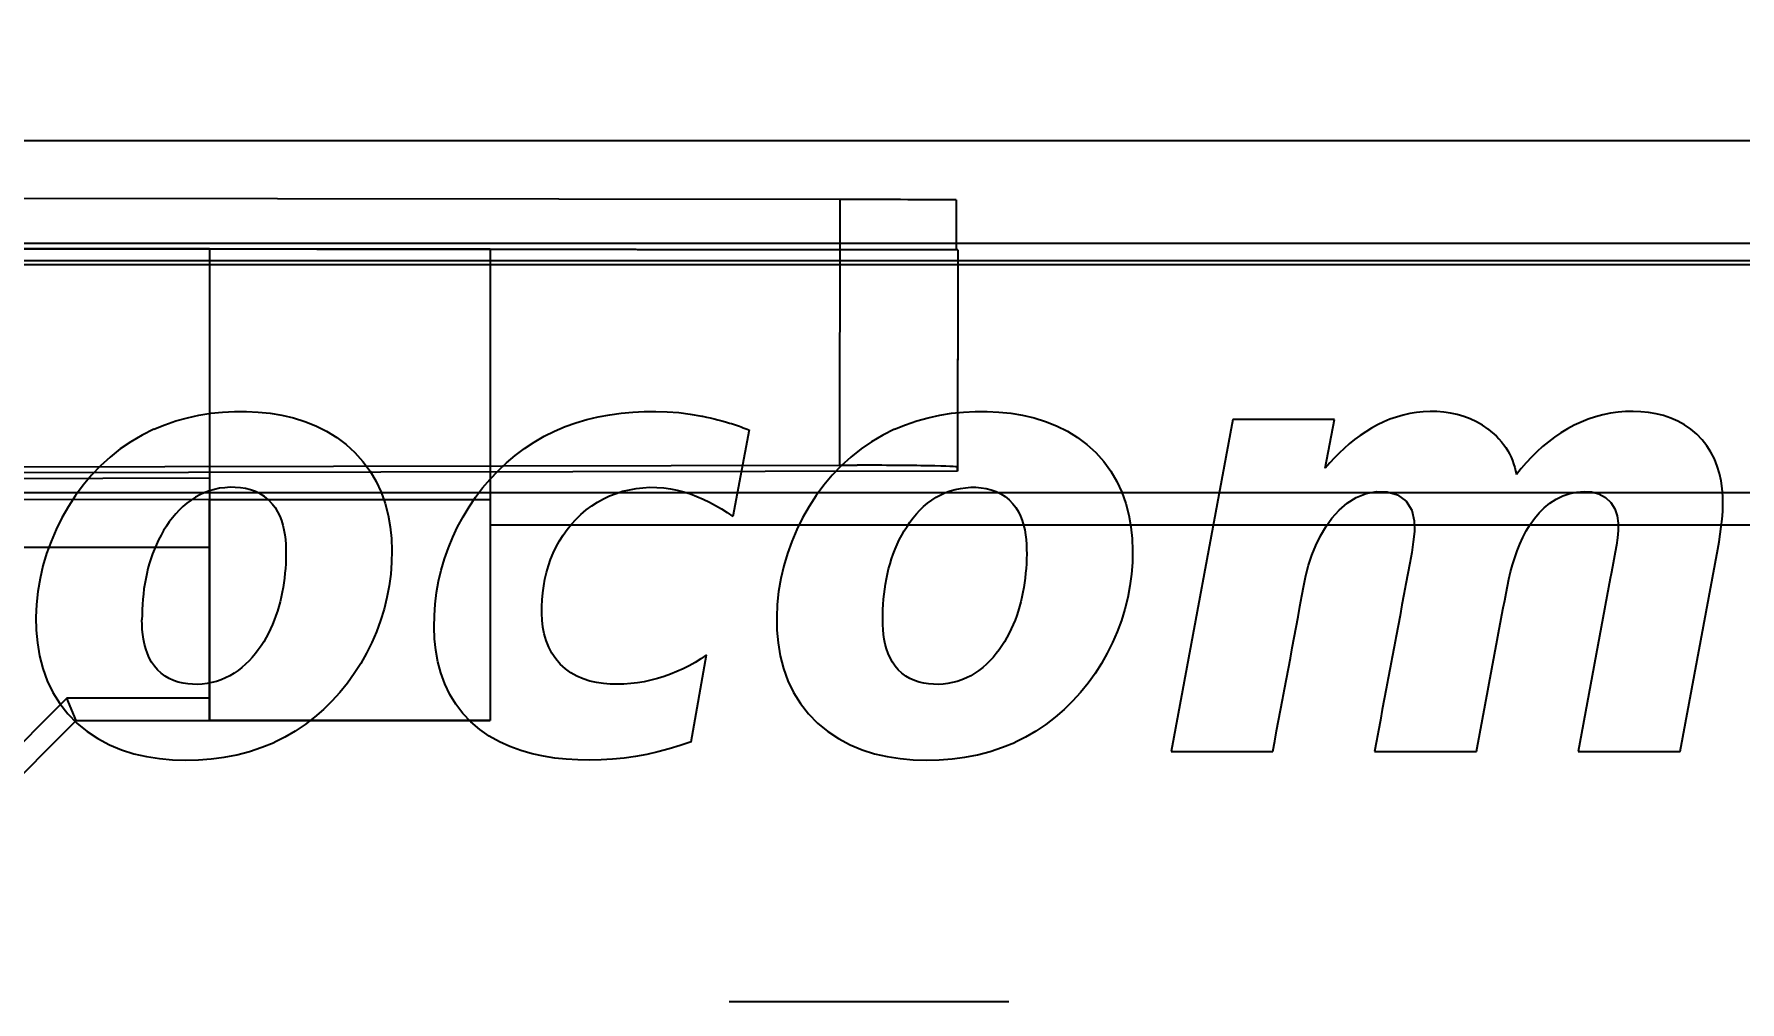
# Model space of a CAD drawing. Header units: inches. Extents: x -1.2 to 16.3, y -13.7 to 34.2.
# Drawn here: x 0.756 to 1.426, y 4.349 to 4.729 of the extents above; entities that cross this region are included whole.
import ezdxf

# ---------------------------------------------------------------- set-up
doc = ezdxf.new("R2010")
doc.units = ezdxf.units.IN
doc.header["$MEASUREMENT"] = 0
for name, color, linetype in [('MAIN-1', 7, 'Continuous'), ('MAIN-2', 7, 'Continuous'), ('PSYMS', 7, 'Continuous')]:
    doc.layers.add(name, color=color, linetype=linetype)
doc.styles.get("Standard").update_dxf_attribs({"font": 'romans.shx'})
doc.dimstyles.get("Standard").update_dxf_attribs({"dimtxt": 0.18, "dimasz": 0.18, "dimexe": 0.18, "dimexo": 0.0625, "dimgap": 0.09, "dimtad": 0, "dimtih": 1, "dimtoh": 1, "dimdec": 4, "dimzin": 0, "dimdsep": 46, "dimtxsty": 'Standard', "dimcen": 0.09, "dimadec": 0, "dimazin": 0, "dimtfac": 1, "dimtdec": 4, "dimtofl": 0, "dimtmove": 0, "dimatfit": 3, "dimfxl": 1, "dimtolj": 1, "dimtzin": 0, "dimarcsym": 0})

# ---------------------------------------------------------------- blocks, each defined once
blk = doc.blocks.new('48250500')
at = {"layer": 'MAIN-1'}
for p, q in [((3.85549, 3.85549), (0, 3.85549)), ((3.81545, 3.81515), (0.04004, 3.81515)), ((0.04829, 3.8069), (3.8072, 3.8069)), ((0.48147, 3.744), (0.48588, 3.74551)), ((0.48588, 3.74551), (0.49036, 3.74675)), ((0.49036, 3.74675), (0.49491, 3.74773)), ((0.49491, 3.74773), (0.49953, 3.74846)), ((0.49953, 3.74846), (0.5042, 3.74893)), ((0.5042, 3.74893), (0.50888, 3.74918)), ((0.50888, 3.74918), (0.51354, 3.74919)), ((0.51354, 3.74919), (0.51819, 3.74897)), ((0.51819, 3.74897), (0.52284, 3.74849)), ((0.52284, 3.74849), (0.52747, 3.74773)), ((0.52747, 3.74773), (0.53205, 3.74667)), ((0.53205, 3.74667), (0.53651, 3.74528)), ((0.53651, 3.74528), (0.54085, 3.74354)), ((0.64296, 3.74477), (0.64731, 3.74605)), ((0.64731, 3.74605), (0.65175, 3.74709)), ((0.65175, 3.74709), (0.65625, 3.74791)), ((0.65625, 3.74791), (0.66075, 3.74852)), ((0.66075, 3.74852), (0.66527, 3.74894)), ((0.66527, 3.74894), (0.66978, 3.74918)), ((0.66978, 3.74918), (0.6743, 3.74923)), ((0.6743, 3.74923), (0.67883, 3.74908)), ((0.67883, 3.74908), (0.68335, 3.74872)), ((0.68335, 3.74872), (0.68789, 3.74815)), ((0.68789, 3.74815), (0.69241, 3.74737)), ((0.69241, 3.74737), (0.69245, 3.74736)), ((0.69245, 3.74736), (0.69249, 3.74735)), ((0.69249, 3.74735), (0.69254, 3.74734)), ((0.69254, 3.74734), (0.69258, 3.74734)), ((0.69258, 3.74734), (0.69262, 3.74733)), ((0.69262, 3.74733), (0.69267, 3.74732)), ((0.69267, 3.74732), (0.6942, 3.74701)), ((0.6942, 3.74701), (0.69572, 3.74668)), ((0.69572, 3.74668), (0.69724, 3.74632)), ((0.69724, 3.74632), (0.69875, 3.74594)), ((0.69875, 3.74594), (0.70026, 3.74553)), ((0.70026, 3.74553), (0.70176, 3.74511)), ((0.70176, 3.74511), (0.70254, 3.74488)), ((0.7724, 3.744), (0.77681, 3.74551)), ((0.77681, 3.74551), (0.78129, 3.74675)), ((0.78129, 3.74675), (0.78584, 3.74773)), ((0.78584, 3.74773), (0.79046, 3.74846)), ((0.79046, 3.74846), (0.79513, 3.74893)), ((0.79513, 3.74893), (0.7998, 3.74917)), ((0.7998, 3.74917), (0.80447, 3.74919)), ((0.80447, 3.74919), (0.80912, 3.74897)), ((0.80912, 3.74897), (0.81376, 3.74849)), ((0.81376, 3.74849), (0.81839, 3.74773)), ((0.81839, 3.74773), (0.82298, 3.74667)), ((0.82298, 3.74667), (0.82744, 3.74528)), ((0.82744, 3.74528), (0.83177, 3.74354)), ((0.90099, 3.74604), (0.87678, 3.61563)), ((0.94095, 3.74604), (0.90099, 3.74604)), ((0.93728, 3.72694), (0.94095, 3.74604)), ((0.96021, 3.74509), (0.9578, 3.74393)), ((0.96268, 3.74611), (0.96021, 3.74509)), ((0.96521, 3.74701), (0.96268, 3.74611)), ((0.96781, 3.74776), (0.96521, 3.74701)), ((0.97044, 3.74835), (0.96781, 3.74776)), ((0.97309, 3.74879), (0.97044, 3.74835)), ((0.97575, 3.74907), (0.97309, 3.74879)), ((0.97844, 3.74919), (0.97575, 3.74907)), ((0.98114, 3.74915), (0.97844, 3.74919)), ((0.98383, 3.74894), (0.98114, 3.74915)), ((0.98649, 3.74856), (0.98383, 3.74894)), ((0.98911, 3.74799), (0.98649, 3.74856)), ((0.99171, 3.74722), (0.98911, 3.74799)), ((0.99423, 3.74627), (0.99171, 3.74722)), ((0.99666, 3.74513), (0.99423, 3.74627)), ((0.99899, 3.7438), (0.99666, 3.74513)), ((1.03778, 3.74504), (1.03505, 3.74376)), ((1.04057, 3.74615), (1.03778, 3.74504)), ((1.04341, 3.74709), (1.04057, 3.74615)), ((1.0463, 3.74787), (1.04341, 3.74709)), ((1.04925, 3.74847), (1.0463, 3.74787)), ((1.05224, 3.74891), (1.04925, 3.74847)), ((1.05524, 3.74915), (1.05224, 3.74891)), ((1.05823, 3.74922), (1.05524, 3.74915)), ((1.06122, 3.7491), (1.05823, 3.74922)), ((1.06421, 3.74879), (1.06122, 3.7491)), ((1.06719, 3.74827), (1.06421, 3.74879)), ((1.07012, 3.74755), (1.06719, 3.74827)), ((1.07297, 3.74658), (1.07012, 3.74755)), ((1.07573, 3.74536), (1.07297, 3.74658)), ((1.07837, 3.7439), (1.07573, 3.74536)), ((0.47256, 3.73991), (0.46818, 3.73732)), ((0.47714, 3.7422), (0.47256, 3.73991)), ((0.47714, 3.7422), (0.48147, 3.744)), ((0.54085, 3.74354), (0.54505, 3.74144)), ((0.54505, 3.74144), (0.54905, 3.73897)), ((0.54905, 3.73897), (0.55276, 3.73616)), ((0.62651, 3.73715), (0.63047, 3.73944)), ((0.63047, 3.73944), (0.63454, 3.74147)), ((0.63454, 3.74147), (0.6387, 3.74325)), ((0.6387, 3.74325), (0.64296, 3.74477)), ((0.70254, 3.74488), (0.70331, 3.74464)), ((0.70331, 3.74464), (0.70408, 3.7444)), ((0.70408, 3.7444), (0.70485, 3.74415)), ((0.71096, 3.74195), (0.70463, 3.70797)), ((0.70485, 3.74415), (0.70562, 3.7439)), ((0.70562, 3.7439), (0.70639, 3.74364)), ((0.70639, 3.74364), (0.70715, 3.74337)), ((0.70715, 3.74337), (0.70792, 3.7431)), ((0.70792, 3.7431), (0.70868, 3.74282)), ((0.70868, 3.74282), (0.70943, 3.74254)), ((0.70943, 3.74254), (0.71019, 3.74225)), ((0.71019, 3.74225), (0.71094, 3.74196)), ((0.71094, 3.74196), (0.71095, 3.74196)), ((0.71095, 3.74196), (0.71095, 3.74196)), ((0.71095, 3.74196), (0.71095, 3.74196)), ((0.71095, 3.74196), (0.71095, 3.74196)), ((0.71095, 3.74196), (0.71095, 3.74196)), ((0.71095, 3.74196), (0.71096, 3.74195)), ((0.76349, 3.73991), (0.75911, 3.73732)), ((0.76806, 3.7422), (0.76349, 3.73991)), ((0.76806, 3.7422), (0.7724, 3.744)), ((0.83177, 3.74354), (0.83597, 3.74144)), ((0.83597, 3.74144), (0.83997, 3.73897)), ((0.83997, 3.73897), (0.84369, 3.73616)), ((0.95091, 3.73972), (0.94876, 3.73812)), ((0.95314, 3.74123), (0.95091, 3.73972)), ((0.95544, 3.74264), (0.95314, 3.74123)), ((0.9578, 3.74393), (0.95544, 3.74264)), ((1.00122, 3.74227), (0.99899, 3.7438)), ((1.00122, 3.74227), (1.00235, 3.74137)), ((1.00235, 3.74137), (1.00344, 3.74043)), ((1.00344, 3.74043), (1.00448, 3.73944)), ((1.00448, 3.73944), (1.00548, 3.73841)), ((1.00548, 3.73841), (1.00642, 3.73732)), ((1.02733, 3.73909), (1.02493, 3.73729)), ((1.02982, 3.74077), (1.02733, 3.73909)), ((1.03239, 3.74233), (1.02982, 3.74077)), ((1.03505, 3.74376), (1.03239, 3.74233)), ((1.08085, 3.74221), (1.07837, 3.7439)), ((1.08314, 3.74027), (1.08085, 3.74221)), ((1.08524, 3.73809), (1.08314, 3.74027)), ((0.46401, 3.73445), (0.46003, 3.73128)), ((0.46818, 3.73732), (0.46401, 3.73445)), ((0.55276, 3.73616), (0.55619, 3.73301)), ((0.55619, 3.73301), (0.55932, 3.72952)), ((0.61564, 3.72901), (0.61909, 3.73192)), ((0.61909, 3.73192), (0.62271, 3.73464)), ((0.62271, 3.73464), (0.62651, 3.73715)), ((0.75493, 3.73445), (0.75095, 3.73128)), ((0.75911, 3.73732), (0.75493, 3.73445)), ((0.84369, 3.73616), (0.84711, 3.73301)), ((0.84711, 3.73301), (0.85024, 3.72952)), ((0.94274, 3.73284), (0.94087, 3.73094)), ((0.94468, 3.73468), (0.94274, 3.73284)), ((0.94668, 3.73644), (0.94468, 3.73468)), ((0.94876, 3.73812), (0.94668, 3.73644)), ((1.00642, 3.73732), (1.00732, 3.73619)), ((1.00732, 3.73619), (1.00815, 3.73501)), ((1.00815, 3.73501), (1.00891, 3.73379)), ((1.00891, 3.73379), (1.0096, 3.73254)), ((1.0096, 3.73254), (1.01022, 3.73125)), ((1.02037, 3.73335), (1.01822, 3.73123)), ((1.02261, 3.73538), (1.02037, 3.73335)), ((1.02493, 3.73729), (1.02261, 3.73538)), ((1.0871, 3.73573), (1.08524, 3.73809)), ((1.08871, 3.73321), (1.0871, 3.73573)), ((1.09009, 3.73055), (1.08871, 3.73321)), ((0.45625, 3.72782), (0.45272, 3.72411)), ((0.46003, 3.73128), (0.45625, 3.72782)), ((0.55932, 3.72952), (0.56211, 3.72573)), ((0.56211, 3.72573), (0.56448, 3.72172)), ((0.60926, 3.72262), (0.61237, 3.72591)), ((0.61237, 3.72591), (0.61564, 3.72901)), ((0.74717, 3.72782), (0.74365, 3.72411)), ((0.75095, 3.73128), (0.74717, 3.72782)), ((0.85024, 3.72952), (0.85303, 3.72574)), ((0.85303, 3.72574), (0.85541, 3.72172)), ((0.93905, 3.72897), (0.93728, 3.72694)), ((0.94087, 3.73094), (0.93905, 3.72897)), ((1.01022, 3.73125), (1.01077, 3.72994)), ((1.01077, 3.72994), (1.01125, 3.72859)), ((1.01125, 3.72859), (1.01167, 3.72721)), ((1.01167, 3.72721), (1.01202, 3.72581)), ((1.01202, 3.72581), (1.01231, 3.72439)), ((1.01419, 3.72675), (1.01231, 3.72439)), ((1.01616, 3.72903), (1.01419, 3.72675)), ((1.01822, 3.73123), (1.01616, 3.72903)), ((1.09122, 3.72774), (1.09009, 3.73055)), ((1.09209, 3.72486), (1.09122, 3.72774)), ((1.09273, 3.72193), (1.09209, 3.72486)), ((0.44945, 3.72021), (0.44642, 3.71613)), ((0.45272, 3.72411), (0.44945, 3.72021)), ((0.50105, 3.71859), (0.49909, 3.71803)), ((0.50304, 3.719), (0.50105, 3.71859)), ((0.50507, 3.71926), (0.50304, 3.719)), ((0.50711, 3.7194), (0.50507, 3.71926)), ((0.50915, 3.71939), (0.50711, 3.7194)), ((0.51118, 3.71924), (0.50915, 3.71939)), ((0.51319, 3.71893), (0.51118, 3.71924)), ((0.51518, 3.71844), (0.51319, 3.71893)), ((0.51711, 3.71775), (0.51518, 3.71844)), ((0.56448, 3.72172), (0.56646, 3.71749)), ((0.60354, 3.7155), (0.60631, 3.71914)), ((0.60631, 3.71914), (0.60926, 3.72262)), ((0.66132, 3.71783), (0.66396, 3.71847)), ((0.66396, 3.71847), (0.66662, 3.71894)), ((0.66662, 3.71894), (0.6693, 3.71925)), ((0.6693, 3.71925), (0.67201, 3.7194)), ((0.67201, 3.7194), (0.67474, 3.71938)), ((0.67474, 3.71938), (0.67744, 3.71919)), ((0.67744, 3.71919), (0.68011, 3.71884)), ((0.68011, 3.71884), (0.68275, 3.71832)), ((0.68275, 3.71832), (0.68537, 3.71763)), ((0.74037, 3.72021), (0.73735, 3.71613)), ((0.74365, 3.72411), (0.74037, 3.72021)), ((0.79, 3.71802), (0.79197, 3.71858)), ((0.79197, 3.71858), (0.79396, 3.71899)), ((0.79396, 3.71899), (0.79597, 3.71926)), ((0.79597, 3.71926), (0.79801, 3.7194)), ((0.79801, 3.7194), (0.80006, 3.7194)), ((0.80006, 3.7194), (0.80209, 3.71924)), ((0.80209, 3.71924), (0.8041, 3.71893)), ((0.8041, 3.71893), (0.80609, 3.71845)), ((0.80609, 3.71845), (0.80802, 3.71776)), ((0.85541, 3.72172), (0.85738, 3.71749)), ((1.09316, 3.71895), (1.09273, 3.72193)), ((1.09339, 3.71593), (1.09316, 3.71895)), ((0.44363, 3.71186), (0.44108, 3.70741)), ((0.44642, 3.71613), (0.44363, 3.71186)), ((0.48863, 3.71186), (0.48717, 3.71044)), ((0.49019, 3.71319), (0.48863, 3.71186)), ((0.49182, 3.71441), (0.49019, 3.71319)), ((0.49352, 3.71551), (0.49182, 3.71441)), ((0.49531, 3.71649), (0.49352, 3.71551)), ((0.49717, 3.71733), (0.49531, 3.71649)), ((0.49909, 3.71803), (0.49717, 3.71733)), ((0.51894, 3.71685), (0.51711, 3.71775)), ((0.52067, 3.71575), (0.51894, 3.71685)), ((0.52225, 3.71446), (0.52067, 3.71575)), ((0.52365, 3.71297), (0.52225, 3.71446)), ((0.52365, 3.71297), (0.52481, 3.71144)), ((0.52481, 3.71144), (0.5258, 3.70981)), ((0.56646, 3.71749), (0.56804, 3.71305)), ((0.56804, 3.71305), (0.56922, 3.70852)), ((0.59865, 3.70787), (0.60099, 3.71175)), ((0.60099, 3.71175), (0.60354, 3.7155)), ((0.64701, 3.7105), (0.64918, 3.71212)), ((0.64918, 3.71212), (0.65143, 3.71359)), ((0.65143, 3.71359), (0.65377, 3.7149)), ((0.65377, 3.7149), (0.6562, 3.71604)), ((0.6562, 3.71604), (0.65872, 3.71702)), ((0.65872, 3.71702), (0.66132, 3.71783)), ((0.68537, 3.71763), (0.68796, 3.7168)), ((0.68796, 3.7168), (0.6905, 3.71584)), ((0.6905, 3.71584), (0.69298, 3.71477)), ((0.69298, 3.71477), (0.6954, 3.71359)), ((0.6954, 3.71359), (0.69778, 3.71231)), ((0.69778, 3.71231), (0.7001, 3.71095)), ((0.73456, 3.71186), (0.73201, 3.70741)), ((0.73735, 3.71613), (0.73456, 3.71186)), ((0.77808, 3.71043), (0.77954, 3.71184)), ((0.77954, 3.71184), (0.78109, 3.71317)), ((0.78109, 3.71317), (0.78273, 3.7144)), ((0.78273, 3.7144), (0.78444, 3.71551)), ((0.78444, 3.71551), (0.78622, 3.71648)), ((0.78622, 3.71648), (0.78808, 3.71732)), ((0.78808, 3.71732), (0.79, 3.71802)), ((0.80802, 3.71776), (0.80985, 3.71686)), ((0.80985, 3.71686), (0.81158, 3.71576)), ((0.81158, 3.71576), (0.81317, 3.71446)), ((0.81317, 3.71446), (0.81458, 3.71297)), ((0.81458, 3.71297), (0.81574, 3.71144)), ((0.81574, 3.71144), (0.81673, 3.70981)), ((0.85738, 3.71749), (0.85897, 3.71305)), ((0.85897, 3.71305), (0.86015, 3.70852)), ((0.94269, 3.71043), (0.94588, 3.71317)), ((0.94588, 3.71317), (0.94944, 3.71537)), ((0.94944, 3.71537), (0.95334, 3.71692)), ((0.95334, 3.71692), (0.95744, 3.71769)), ((0.95744, 3.71769), (0.96164, 3.71762)), ((0.96164, 3.71762), (0.96567, 3.71644)), ((0.96567, 3.71644), (0.96904, 3.71395)), ((0.96904, 3.71395), (0.97124, 3.71038)), ((1.02328, 3.71138), (1.02552, 3.71323)), ((1.02552, 3.71323), (1.02794, 3.7148)), ((1.02794, 3.7148), (1.03052, 3.71606)), ((1.03052, 3.71606), (1.03326, 3.71697)), ((1.03326, 3.71697), (1.03611, 3.71754)), ((1.03611, 3.71754), (1.03899, 3.71775)), ((1.03899, 3.71775), (1.04189, 3.71756)), ((1.04189, 3.71756), (1.0447, 3.7168)), ((1.0447, 3.7168), (1.04727, 3.71543)), ((1.04727, 3.71543), (1.0494, 3.71345)), ((1.0494, 3.71345), (1.05094, 3.71098)), ((1.09336, 3.70992), (1.09345, 3.71292)), ((1.09345, 3.71292), (1.09339, 3.71593)), ((0.44108, 3.70741), (0.43881, 3.70283)), ((0.48327, 3.70578), (0.48211, 3.70411)), ((0.48449, 3.7074), (0.48327, 3.70578)), ((0.48579, 3.70895), (0.48449, 3.7074)), ((0.48717, 3.71044), (0.48579, 3.70895)), ((0.5258, 3.70981), (0.52664, 3.70809)), ((0.52664, 3.70809), (0.52733, 3.70631)), ((0.52733, 3.70631), (0.52788, 3.70449)), ((0.56922, 3.70852), (0.57004, 3.70393)), ((0.59652, 3.70389), (0.59865, 3.70787)), ((0.6395, 3.70282), (0.64119, 3.7049)), ((0.64119, 3.7049), (0.643, 3.70687)), ((0.643, 3.70687), (0.64494, 3.70874)), ((0.64494, 3.70874), (0.64701, 3.7105)), ((0.7001, 3.71095), (0.70239, 3.7095)), ((0.70239, 3.7095), (0.70463, 3.70797)), ((0.73201, 3.70741), (0.72974, 3.70283)), ((0.77301, 3.70407), (0.77417, 3.70575)), ((0.77417, 3.70575), (0.7754, 3.70738)), ((0.7754, 3.70738), (0.7767, 3.70894)), ((0.7767, 3.70894), (0.77808, 3.71043)), ((0.81673, 3.70981), (0.81757, 3.70809)), ((0.81757, 3.70809), (0.81826, 3.70631)), ((0.81826, 3.70631), (0.81881, 3.70449)), ((0.86015, 3.70852), (0.86096, 3.70393)), ((0.93747, 3.70392), (0.9399, 3.70732)), ((0.9399, 3.70732), (0.94269, 3.71043)), ((0.97124, 3.71038), (0.97222, 3.70629)), ((0.97222, 3.70629), (0.97228, 3.70209)), ((1.01773, 3.70474), (1.0194, 3.70711)), ((1.0194, 3.70711), (1.02125, 3.70933)), ((1.02125, 3.70933), (1.02328, 3.71138)), ((1.05094, 3.71098), (1.05191, 3.70823)), ((1.05191, 3.70823), (1.05235, 3.70534)), ((1.05235, 3.70534), (1.05235, 3.70245)), ((1.09282, 3.70395), (1.09314, 3.70693)), ((1.09314, 3.70693), (1.09336, 3.70992)), ((0.43682, 3.69816), (0.4351, 3.69339)), ((0.43881, 3.70283), (0.43682, 3.69816)), ((0.47907, 3.69882), (0.4782, 3.69699)), ((0.48001, 3.70062), (0.47907, 3.69882)), ((0.48102, 3.70239), (0.48001, 3.70062)), ((0.48211, 3.70411), (0.48102, 3.70239)), ((0.52788, 3.70449), (0.5283, 3.70264)), ((0.5283, 3.70264), (0.52862, 3.70076)), ((0.52862, 3.70076), (0.52885, 3.69886)), ((0.52885, 3.69886), (0.52899, 3.69697)), ((0.57004, 3.70393), (0.57052, 3.69929)), ((0.57052, 3.69929), (0.5707, 3.6946)), ((0.59286, 3.69558), (0.59459, 3.69979)), ((0.59459, 3.69979), (0.59652, 3.70389)), ((0.6352, 3.69597), (0.63651, 3.69835)), ((0.63651, 3.69835), (0.63794, 3.70064)), ((0.63794, 3.70064), (0.6395, 3.70282)), ((0.72774, 3.69816), (0.72603, 3.69339)), ((0.72974, 3.70283), (0.72774, 3.69816)), ((0.76912, 3.69695), (0.76998, 3.69879)), ((0.76998, 3.69879), (0.77092, 3.70058)), ((0.77092, 3.70058), (0.77193, 3.70235)), ((0.77193, 3.70235), (0.77301, 3.70407)), ((0.81881, 3.70449), (0.81923, 3.70264)), ((0.81923, 3.70264), (0.81955, 3.70076)), ((0.81955, 3.70076), (0.81977, 3.69886)), ((0.81977, 3.69886), (0.81991, 3.69697)), ((0.86096, 3.70393), (0.86145, 3.69929)), ((0.86145, 3.69929), (0.86162, 3.69461)), ((0.93354, 3.69655), (0.93536, 3.7003)), ((0.93536, 3.7003), (0.93747, 3.70392)), ((0.97228, 3.70209), (0.97185, 3.69793)), ((1.0137, 3.69713), (1.01489, 3.69974)), ((1.01489, 3.69974), (1.01623, 3.70228)), ((1.01623, 3.70228), (1.01773, 3.70474)), ((1.05206, 3.69958), (1.05161, 3.69673)), ((1.05235, 3.70245), (1.05206, 3.69958)), ((1.09196, 3.69801), (1.09242, 3.70098)), ((1.09242, 3.70098), (1.09282, 3.70395)), ((0.4351, 3.69339), (0.43366, 3.68851)), ((0.47602, 3.69134), (0.47542, 3.68941)), ((0.47668, 3.69325), (0.47602, 3.69134)), ((0.47741, 3.69513), (0.47668, 3.69325)), ((0.4782, 3.69699), (0.47741, 3.69513)), ((0.52899, 3.69697), (0.52907, 3.69507)), ((0.52909, 3.69318), (0.52905, 3.69129)), ((0.52907, 3.69507), (0.52909, 3.69318)), ((0.5707, 3.6946), (0.57059, 3.68991)), ((0.59136, 3.69126), (0.59286, 3.69558)), ((0.63302, 3.69104), (0.63404, 3.69353)), ((0.63404, 3.69353), (0.6352, 3.69597)), ((0.72603, 3.69339), (0.72459, 3.68851)), ((0.76692, 3.69126), (0.76759, 3.69319)), ((0.76759, 3.69319), (0.76832, 3.69509)), ((0.76832, 3.69509), (0.76912, 3.69695)), ((0.81991, 3.69697), (0.81999, 3.69507)), ((0.82001, 3.69318), (0.81998, 3.69129)), ((0.81999, 3.69507), (0.82001, 3.69318)), ((0.86162, 3.69461), (0.86151, 3.68991)), ((0.93074, 3.6888), (0.93202, 3.69271)), ((0.93202, 3.69271), (0.93354, 3.69655)), ((0.97122, 3.69379), (0.97048, 3.68967)), ((0.97185, 3.69793), (0.97122, 3.69379)), ((1.01082, 3.68897), (1.01167, 3.69173)), ((1.01167, 3.69173), (1.01263, 3.69445)), ((1.01263, 3.69445), (1.0137, 3.69713)), ((1.05112, 3.69389), (1.0506, 3.69105)), ((1.05161, 3.69673), (1.05112, 3.69389)), ((1.0767, 3.61563), (1.09146, 3.69505)), ((1.09146, 3.69505), (1.09196, 3.69801)), ((0.43366, 3.68851), (0.43251, 3.68353)), ((0.47441, 3.68548), (0.47399, 3.68348)), ((0.47489, 3.68746), (0.47441, 3.68548)), ((0.47542, 3.68941), (0.47489, 3.68746)), ((0.52868, 3.68565), (0.52847, 3.68378)), ((0.52884, 3.68753), (0.52868, 3.68565)), ((0.52897, 3.68941), (0.52884, 3.68753)), ((0.52905, 3.69129), (0.52897, 3.68941)), ((0.57022, 3.68526), (0.56961, 3.68066)), ((0.57059, 3.68991), (0.57022, 3.68526)), ((0.58905, 3.68249), (0.59008, 3.6869)), ((0.59008, 3.6869), (0.59136, 3.69126)), ((0.63079, 3.68331), (0.63139, 3.68593)), ((0.63139, 3.68593), (0.63214, 3.68851)), ((0.63214, 3.68851), (0.63302, 3.69104)), ((0.72459, 3.68851), (0.72344, 3.68353)), ((0.7649, 3.68341), (0.76531, 3.68538)), ((0.76531, 3.68538), (0.76579, 3.68735)), ((0.76579, 3.68735), (0.76632, 3.68931)), ((0.76632, 3.68931), (0.76692, 3.69126)), ((0.8196, 3.68565), (0.81939, 3.68378)), ((0.81977, 3.68753), (0.8196, 3.68565)), ((0.8199, 3.68941), (0.81977, 3.68753)), ((0.81998, 3.69129), (0.8199, 3.68941)), ((0.86114, 3.68526), (0.86053, 3.68066)), ((0.86151, 3.68991), (0.86114, 3.68526)), ((0.92881, 3.68079), (0.92968, 3.68482)), ((0.92968, 3.68482), (0.93074, 3.6888)), ((0.96971, 3.68556), (0.96894, 3.68145)), ((0.97048, 3.68967), (0.96971, 3.68556)), ((1.00942, 3.68338), (1.01008, 3.68618)), ((1.01008, 3.68618), (1.01082, 3.68897)), ((1.0495, 3.68538), (1.04917, 3.68363)), ((1.05006, 3.68821), (1.0495, 3.68538)), ((1.0506, 3.69105), (1.05006, 3.68821)), ((0.43167, 3.67848), (0.43113, 3.67343)), ((0.43251, 3.68353), (0.43167, 3.67848)), ((0.47333, 3.67947), (0.47308, 3.67746)), ((0.47363, 3.68148), (0.47333, 3.67947)), ((0.47399, 3.68348), (0.47363, 3.68148)), ((0.5276, 3.67817), (0.52721, 3.67631)), ((0.52794, 3.68004), (0.5276, 3.67817)), ((0.52822, 3.68191), (0.52794, 3.68004)), ((0.52847, 3.68378), (0.52822, 3.68191)), ((0.56961, 3.68066), (0.56875, 3.67609)), ((0.58769, 3.67355), (0.58825, 3.67804)), ((0.58825, 3.67804), (0.58905, 3.68249)), ((0.62972, 3.67526), (0.62995, 3.67796)), ((0.62995, 3.67796), (0.63031, 3.68065)), ((0.63031, 3.68065), (0.63079, 3.68331)), ((0.72259, 3.67848), (0.72206, 3.67343)), ((0.72344, 3.68353), (0.72259, 3.67848)), ((0.764, 3.67743), (0.76425, 3.67943)), ((0.76425, 3.67943), (0.76455, 3.68142)), ((0.76455, 3.68142), (0.7649, 3.68341)), ((0.81853, 3.67817), (0.81814, 3.67631)), ((0.81887, 3.68004), (0.81853, 3.67817)), ((0.81915, 3.68191), (0.81887, 3.68004)), ((0.81939, 3.68378), (0.81915, 3.68191)), ((0.86053, 3.68066), (0.85967, 3.67609)), ((0.92804, 3.67672), (0.92881, 3.68079)), ((0.96894, 3.68145), (0.96817, 3.67733)), ((1.00826, 3.67776), (1.00882, 3.68057)), ((1.00882, 3.68057), (1.00942, 3.68338)), ((1.04917, 3.68363), (1.03661, 3.61563)), ((0.43113, 3.67343), (0.4309, 3.66837)), ((0.47262, 3.67139), (0.47256, 3.66936)), ((0.47273, 3.67342), (0.47262, 3.67139)), ((0.47288, 3.67544), (0.47273, 3.67342)), ((0.47308, 3.67746), (0.47288, 3.67544)), ((0.52628, 3.67263), (0.52574, 3.67081)), ((0.52677, 3.67446), (0.52628, 3.67263)), ((0.52721, 3.67631), (0.52677, 3.67446)), ((0.56763, 3.67157), (0.56626, 3.66708)), ((0.56875, 3.67609), (0.56763, 3.67157)), ((0.58736, 3.66902), (0.58769, 3.67355)), ((0.62958, 3.66988), (0.62959, 3.67257)), ((0.62959, 3.67257), (0.62972, 3.67526)), ((0.72206, 3.67343), (0.72182, 3.66837)), ((0.76349, 3.66935), (0.76355, 3.67138)), ((0.76355, 3.67138), (0.76365, 3.6734)), ((0.76365, 3.6734), (0.7638, 3.67542)), ((0.7638, 3.67542), (0.764, 3.67743)), ((0.81721, 3.67263), (0.81667, 3.67081)), ((0.8177, 3.67446), (0.81721, 3.67263)), ((0.81814, 3.67631), (0.8177, 3.67446)), ((0.85856, 3.67157), (0.85719, 3.66708)), ((0.85967, 3.67609), (0.85856, 3.67157)), ((0.92658, 3.66856), (0.92732, 3.67264)), ((0.92732, 3.67264), (0.92804, 3.67672)), ((0.9674, 3.67322), (0.96663, 3.66911)), ((0.96817, 3.67733), (0.9674, 3.67322)), ((1.00667, 3.66929), (1.0072, 3.67211)), ((1.0072, 3.67211), (1.00773, 3.67493)), ((1.00773, 3.67493), (1.00826, 3.67776)), ((0.4309, 3.66837), (0.43099, 3.66331)), ((0.47256, 3.66936), (0.47254, 3.66732)), ((0.47257, 3.6654), (0.47254, 3.66732)), ((0.47267, 3.6635), (0.47257, 3.6654)), ((0.52378, 3.6655), (0.52302, 3.66377)), ((0.52449, 3.66725), (0.52378, 3.6655)), ((0.52514, 3.66902), (0.52449, 3.66725)), ((0.52574, 3.67081), (0.52514, 3.66902)), ((0.56626, 3.66708), (0.56465, 3.66268)), ((0.58728, 3.66445), (0.58736, 3.66902)), ((0.62971, 3.66718), (0.62958, 3.66988)), ((0.63002, 3.66448), (0.62971, 3.66718)), ((0.72182, 3.66837), (0.72192, 3.66331)), ((0.76347, 3.66732), (0.76349, 3.66935)), ((0.7635, 3.6654), (0.76347, 3.66732)), ((0.7636, 3.6635), (0.7635, 3.6654)), ((0.81471, 3.6655), (0.81394, 3.66377)), ((0.81542, 3.66725), (0.81471, 3.6655)), ((0.81607, 3.66902), (0.81542, 3.66725)), ((0.81667, 3.67081), (0.81607, 3.66902)), ((0.85719, 3.66708), (0.85558, 3.66268)), ((0.92583, 3.66449), (0.92658, 3.66856)), ((0.96586, 3.66499), (0.96508, 3.66088)), ((0.96663, 3.66911), (0.96586, 3.66499)), ((1.00561, 3.66364), (1.00614, 3.66646)), ((1.00614, 3.66646), (1.00667, 3.66929)), ((0.43099, 3.66331), (0.43144, 3.65826)), ((0.43144, 3.65826), (0.43229, 3.6532)), ((0.47285, 3.6616), (0.47267, 3.6635)), ((0.47313, 3.65971), (0.47285, 3.6616)), ((0.47351, 3.65783), (0.47313, 3.65971)), ((0.52034, 3.65875), (0.51931, 3.65714)), ((0.5213, 3.6604), (0.52034, 3.65875)), ((0.52219, 3.66207), (0.5213, 3.6604)), ((0.52302, 3.66377), (0.52219, 3.66207)), ((0.5628, 3.65839), (0.56073, 3.65423)), ((0.56465, 3.66268), (0.5628, 3.65839)), ((0.58747, 3.65989), (0.58728, 3.66445)), ((0.58794, 3.65538), (0.58747, 3.65989)), ((0.63054, 3.6618), (0.63002, 3.66448)), ((0.63128, 3.6592), (0.63054, 3.6618)), ((0.63228, 3.65666), (0.63128, 3.6592)), ((0.72192, 3.66331), (0.72237, 3.65826)), ((0.72237, 3.65826), (0.72322, 3.6532)), ((0.76378, 3.6616), (0.7636, 3.6635)), ((0.76405, 3.65971), (0.76378, 3.6616)), ((0.76444, 3.65783), (0.76405, 3.65971)), ((0.81126, 3.65875), (0.81024, 3.65714)), ((0.81222, 3.6604), (0.81126, 3.65875)), ((0.81312, 3.66207), (0.81222, 3.6604)), ((0.81394, 3.66377), (0.81312, 3.66207)), ((0.85373, 3.65839), (0.85166, 3.65423)), ((0.85558, 3.66268), (0.85373, 3.65839)), ((0.92431, 3.65634), (0.92507, 3.66042)), ((0.92507, 3.66042), (0.92583, 3.66449)), ((0.96508, 3.66088), (0.96431, 3.65677)), ((1.00403, 3.65517), (1.00455, 3.65799)), ((1.00455, 3.65799), (1.00508, 3.66082)), ((1.00508, 3.66082), (1.00561, 3.66364)), ((0.43229, 3.6532), (0.43356, 3.64823)), ((0.47401, 3.65597), (0.47351, 3.65783)), ((0.47464, 3.65417), (0.47401, 3.65597)), ((0.47541, 3.65243), (0.47464, 3.65417)), ((0.47633, 3.65075), (0.47541, 3.65243)), ((0.51459, 3.65121), (0.51323, 3.64988)), ((0.51587, 3.65261), (0.51459, 3.65121)), ((0.51708, 3.65407), (0.51587, 3.65261)), ((0.51823, 3.65558), (0.51708, 3.65407)), ((0.51931, 3.65714), (0.51823, 3.65558)), ((0.56073, 3.65423), (0.55844, 3.65019)), ((0.58874, 3.65091), (0.58794, 3.65538)), ((0.63355, 3.65426), (0.63228, 3.65666)), ((0.63506, 3.65202), (0.63355, 3.65426)), ((0.63683, 3.64995), (0.63506, 3.65202)), ((0.68818, 3.61944), (0.69431, 3.65356)), ((0.69207, 3.65205), (0.68978, 3.65063)), ((0.69431, 3.65356), (0.69207, 3.65205)), ((0.72322, 3.6532), (0.72449, 3.64823)), ((0.76494, 3.65597), (0.76444, 3.65783)), ((0.76557, 3.65417), (0.76494, 3.65597)), ((0.76633, 3.65243), (0.76557, 3.65417)), ((0.76725, 3.65075), (0.76633, 3.65243)), ((0.80552, 3.65121), (0.80416, 3.64988)), ((0.8068, 3.65261), (0.80552, 3.65121)), ((0.80801, 3.65407), (0.8068, 3.65261)), ((0.80915, 3.65558), (0.80801, 3.65407)), ((0.81024, 3.65714), (0.80915, 3.65558)), ((0.85166, 3.65423), (0.84937, 3.65019)), ((0.92278, 3.6482), (0.92355, 3.65227)), ((0.92355, 3.65227), (0.92431, 3.65634)), ((0.96354, 3.65265), (0.96277, 3.64854)), ((0.96431, 3.65677), (0.96354, 3.65265)), ((1.00297, 3.64952), (1.0035, 3.65235)), ((1.0035, 3.65235), (1.00403, 3.65517)), ((0.43356, 3.64823), (0.43529, 3.64343)), ((0.47741, 3.64916), (0.47633, 3.65075)), ((0.47865, 3.6477), (0.47741, 3.64916)), ((0.48004, 3.64638), (0.47865, 3.6477)), ((0.48158, 3.64523), (0.48004, 3.64638)), ((0.48323, 3.64427), (0.48158, 3.64523)), ((0.5054, 3.64454), (0.50363, 3.6438)), ((0.5071, 3.6454), (0.5054, 3.64454)), ((0.50873, 3.64637), (0.5071, 3.6454)), ((0.51029, 3.64744), (0.50873, 3.64637)), ((0.51179, 3.64861), (0.51029, 3.64744)), ((0.51323, 3.64988), (0.51179, 3.64861)), ((0.55593, 3.64627), (0.55319, 3.64247)), ((0.55844, 3.65019), (0.55593, 3.64627)), ((0.5899, 3.64649), (0.58874, 3.65091)), ((0.59146, 3.64219), (0.5899, 3.64649)), ((0.63883, 3.64812), (0.63683, 3.64995)), ((0.64102, 3.64655), (0.63883, 3.64812)), ((0.64337, 3.64522), (0.64102, 3.64655)), ((0.64587, 3.64414), (0.64337, 3.64522)), ((0.67762, 3.64508), (0.67503, 3.64429)), ((0.68015, 3.64599), (0.67762, 3.64508)), ((0.68263, 3.647), (0.68015, 3.64599)), ((0.68506, 3.64811), (0.68263, 3.647)), ((0.68744, 3.64932), (0.68506, 3.64811)), ((0.68978, 3.65063), (0.68744, 3.64932)), ((0.72449, 3.64823), (0.72622, 3.64343)), ((0.76834, 3.64916), (0.76725, 3.65075)), ((0.76958, 3.6477), (0.76834, 3.64916)), ((0.77097, 3.64638), (0.76958, 3.6477)), ((0.77251, 3.64523), (0.77097, 3.64638)), ((0.77416, 3.64427), (0.77251, 3.64523)), ((0.79633, 3.64454), (0.79456, 3.6438)), ((0.79803, 3.6454), (0.79633, 3.64454)), ((0.79966, 3.64637), (0.79803, 3.6454)), ((0.80122, 3.64744), (0.79966, 3.64637)), ((0.80272, 3.64861), (0.80122, 3.64744)), ((0.80416, 3.64988), (0.80272, 3.64861)), ((0.84686, 3.64627), (0.84412, 3.64247)), ((0.84937, 3.65019), (0.84686, 3.64627)), ((0.92201, 3.64413), (0.92278, 3.6482)), ((0.96277, 3.64854), (0.962, 3.64443)), ((1.00192, 3.64387), (1.00245, 3.6467)), ((1.00245, 3.6467), (1.00297, 3.64952)), ((0.43529, 3.64343), (0.43752, 3.63881)), ((0.43752, 3.63881), (0.44025, 3.63445)), ((0.48498, 3.64349), (0.48323, 3.64427)), ((0.48681, 3.64289), (0.48498, 3.64349)), ((0.48866, 3.64246), (0.48681, 3.64289)), ((0.49053, 3.64218), (0.48866, 3.64246)), ((0.49242, 3.64203), (0.49053, 3.64218)), ((0.49433, 3.642), (0.49242, 3.64203)), ((0.49624, 3.64211), (0.49433, 3.642)), ((0.49813, 3.64234), (0.49624, 3.64211)), ((0.49999, 3.6427), (0.49813, 3.64234)), ((0.50183, 3.64319), (0.49999, 3.6427)), ((0.50363, 3.6438), (0.50183, 3.64319)), ((0.55023, 3.63882), (0.54709, 3.63538)), ((0.55319, 3.64247), (0.55023, 3.63882)), ((0.59342, 3.63809), (0.59146, 3.64219)), ((0.5958, 3.63421), (0.59342, 3.63809)), ((0.64845, 3.64331), (0.64587, 3.64414)), ((0.65108, 3.64271), (0.64845, 3.64331)), ((0.65377, 3.64231), (0.65108, 3.64271)), ((0.65647, 3.64209), (0.65377, 3.64231)), ((0.65915, 3.64204), (0.65647, 3.64209)), ((0.66183, 3.64211), (0.65915, 3.64204)), ((0.66449, 3.6423), (0.66183, 3.64211)), ((0.66714, 3.64262), (0.66449, 3.6423)), ((0.66978, 3.64305), (0.66714, 3.64262)), ((0.67242, 3.64361), (0.66978, 3.64305)), ((0.67503, 3.64429), (0.67242, 3.64361)), ((0.72622, 3.64343), (0.72845, 3.63881)), ((0.72845, 3.63881), (0.73117, 3.63445)), ((0.77591, 3.64349), (0.77416, 3.64427)), ((0.77773, 3.64289), (0.77591, 3.64349)), ((0.77959, 3.64246), (0.77773, 3.64289)), ((0.78146, 3.64218), (0.77959, 3.64246)), ((0.78335, 3.64203), (0.78146, 3.64218)), ((0.78526, 3.642), (0.78335, 3.64203)), ((0.78717, 3.64211), (0.78526, 3.642)), ((0.78906, 3.64234), (0.78717, 3.64211)), ((0.79092, 3.6427), (0.78906, 3.64234)), ((0.79275, 3.64319), (0.79092, 3.6427)), ((0.79456, 3.6438), (0.79275, 3.64319)), ((0.84116, 3.63882), (0.83801, 3.63538)), ((0.84412, 3.64247), (0.84116, 3.63882)), ((0.92048, 3.63599), (0.92125, 3.64006)), ((0.92125, 3.64006), (0.92201, 3.64413)), ((0.96123, 3.64031), (0.96045, 3.6362)), ((0.962, 3.64443), (0.96123, 3.64031)), ((1.00034, 3.6354), (1.00087, 3.63822)), ((1.00087, 3.63822), (1.00139, 3.64105)), ((1.00139, 3.64105), (1.00192, 3.64387)), ((0.44025, 3.63445), (0.4434, 3.63044)), ((0.54377, 3.63213), (0.54026, 3.6291)), ((0.54709, 3.63538), (0.54377, 3.63213)), ((0.5986, 3.63058), (0.5958, 3.63421)), ((0.73117, 3.63445), (0.73433, 3.63044)), ((0.83469, 3.63213), (0.83119, 3.6291)), ((0.83801, 3.63538), (0.83469, 3.63213)), ((0.91894, 3.62785), (0.91971, 3.63192)), ((0.91971, 3.63192), (0.92048, 3.63599)), ((0.95968, 3.63209), (0.95891, 3.62797)), ((0.96045, 3.6362), (0.95968, 3.63209)), ((0.99929, 3.62975), (0.99982, 3.63258)), ((0.99982, 3.63258), (1.00034, 3.6354)), ((0.4434, 3.63044), (0.44698, 3.62679)), ((0.44698, 3.62679), (0.45095, 3.62352)), ((0.53657, 3.62628), (0.53269, 3.62368)), ((0.54026, 3.6291), (0.53657, 3.62628)), ((0.60174, 3.62728), (0.5986, 3.63058)), ((0.60519, 3.62433), (0.60174, 3.62728)), ((0.73433, 3.63044), (0.7379, 3.62679)), ((0.7379, 3.62679), (0.74188, 3.62352)), ((0.8275, 3.62628), (0.82361, 3.62368)), ((0.83119, 3.6291), (0.8275, 3.62628)), ((0.91817, 3.62378), (0.91894, 3.62785)), ((0.95891, 3.62797), (0.95814, 3.62386)), ((0.99824, 3.6241), (0.99876, 3.62693)), ((0.99876, 3.62693), (0.99929, 3.62975)), ((0.45095, 3.62352), (0.45522, 3.62069)), ((0.45522, 3.62069), (0.45974, 3.61829)), ((0.45974, 3.61829), (0.46449, 3.6163)), ((0.51962, 3.61728), (0.52439, 3.61923)), ((0.52862, 3.62132), (0.52439, 3.61923)), ((0.53269, 3.62368), (0.52862, 3.62132)), ((0.60895, 3.62171), (0.60519, 3.62433)), ((0.61293, 3.61946), (0.60895, 3.62171)), ((0.61705, 3.61757), (0.61293, 3.61946)), ((0.68387, 3.61795), (0.67954, 3.61663)), ((0.68818, 3.61944), (0.68387, 3.61795)), ((0.74188, 3.62352), (0.74615, 3.62069)), ((0.74615, 3.62069), (0.75066, 3.61829)), ((0.75066, 3.61829), (0.75542, 3.6163)), ((0.81055, 3.61728), (0.81531, 3.61923)), ((0.81954, 3.62132), (0.81531, 3.61923)), ((0.82361, 3.62368), (0.81954, 3.62132)), ((0.91664, 3.61563), (0.9174, 3.6197)), ((0.9174, 3.6197), (0.91817, 3.62378)), ((0.95737, 3.61975), (0.9566, 3.61563)), ((0.95814, 3.62386), (0.95737, 3.61975)), ((0.99666, 3.61563), (0.99718, 3.61846)), ((0.99718, 3.61846), (0.99771, 3.62128)), ((0.99771, 3.62128), (0.99824, 3.6241)), ((0.46449, 3.6163), (0.46936, 3.61475)), ((0.46936, 3.61475), (0.47432, 3.61362)), ((0.47432, 3.61362), (0.47936, 3.61283)), ((0.47936, 3.61283), (0.48447, 3.61238)), ((0.48447, 3.61238), (0.48959, 3.61222)), ((0.48959, 3.61222), (0.49468, 3.61235)), ((0.49468, 3.61235), (0.49974, 3.61273)), ((0.49974, 3.61273), (0.50477, 3.6134)), ((0.50477, 3.6134), (0.50977, 3.61437)), ((0.50977, 3.61437), (0.51473, 3.61566)), ((0.51473, 3.61566), (0.51962, 3.61728)), ((0.62133, 3.616), (0.61705, 3.61757)), ((0.62572, 3.61473), (0.62133, 3.616)), ((0.63018, 3.61376), (0.62572, 3.61473)), ((0.63466, 3.61304), (0.63018, 3.61376)), ((0.63917, 3.61257), (0.63466, 3.61304)), ((0.64371, 3.6123), (0.63917, 3.61257)), ((0.64827, 3.61223), (0.64371, 3.6123)), ((0.65283, 3.61233), (0.64827, 3.61223)), ((0.65736, 3.6126), (0.65283, 3.61233)), ((0.66186, 3.61305), (0.65736, 3.6126)), ((0.66633, 3.61369), (0.66186, 3.61305)), ((0.67076, 3.61449), (0.66633, 3.61369)), ((0.67517, 3.61547), (0.67076, 3.61449)), ((0.67954, 3.61663), (0.67517, 3.61547)), ((0.75542, 3.6163), (0.76029, 3.61475)), ((0.76029, 3.61475), (0.76525, 3.61362)), ((0.76525, 3.61362), (0.77029, 3.61283)), ((0.77029, 3.61283), (0.7754, 3.61238)), ((0.7754, 3.61238), (0.78051, 3.61222)), ((0.78051, 3.61222), (0.78561, 3.61235)), ((0.78561, 3.61235), (0.79067, 3.61273)), ((0.79067, 3.61273), (0.7957, 3.6134)), ((0.7957, 3.6134), (0.8007, 3.61437)), ((0.8007, 3.61437), (0.80566, 3.61566)), ((0.80566, 3.61566), (0.81055, 3.61728)), ((0.87678, 3.61563), (0.91664, 3.61563)), ((0.9566, 3.61563), (0.99666, 3.61563)), ((1.03661, 3.61563), (1.0767, 3.61563))]:
    blk.add_line(p, q, dxfattribs=at)
at = {"layer": 'MAIN-2'}
for p, q in [((0.74676, 3.83241), (0.21912, 3.83304)), ((0.74663, 3.72807), (0.74676, 3.83241)), ((0.79237, 3.83235), (0.79235, 3.81267)), ((0.79235, 3.81267), (0.19942, 3.81338)), ((0.29159, 3.81327), (0.79296, 3.81267)), ((0.60925, 3.81288), (0.29622, 3.81325)), ((0.49902, 3.81302), (0.30543, 3.81325)), ((0.60925, 3.81289), (0.49902, 3.81302)), ((0.49902, 3.81302), (0.49902, 3.62783)), ((0.49902, 3.81302), (0.49902, 3.81302)), ((0.60925, 3.81289), (0.60925, 3.62783)), ((0.79295, 3.81267), (0.79284, 3.72733)), ((0.79296, 3.81267), (0.79285, 3.72576)), ((0.79295, 3.81267), (0.79296, 3.81267)), ((3.80832, 3.80832), (0.04717, 3.80832)), ((0.69241, 3.74737), (0.69241, 3.74737)), ((0.69241, 3.74737), (0.69241, 3.74737)), ((0.69241, 3.74737), (0.69241, 3.74737)), ((0.69241, 3.74737), (0.69241, 3.74737)), ((0.69241, 3.74737), (0.69241, 3.74737)), ((0.69241, 3.74737), (0.69241, 3.74737)), ((0.69241, 3.74737), (0.69241, 3.74737)), ((0.69267, 3.74732), (0.69267, 3.74732)), ((0.69267, 3.74732), (0.69267, 3.74732)), ((0.69267, 3.74732), (0.69267, 3.74732)), ((0.69267, 3.74732), (0.69267, 3.74732)), ((0.69267, 3.74732), (0.69267, 3.74732)), ((0.69267, 3.74732), (0.69267, 3.74732)), ((0.70176, 3.74511), (0.70176, 3.74511)), ((0.70176, 3.74511), (0.70176, 3.74511)), ((0.70176, 3.74511), (0.70176, 3.74511)), ((0.70176, 3.74511), (0.70176, 3.74511)), ((0.70176, 3.74511), (0.70176, 3.74511)), ((0.70176, 3.74511), (0.70176, 3.74511)), ((0.90099, 3.74604), (0.90099, 3.74604)), ((0.90099, 3.74604), (0.90099, 3.74604)), ((0.90099, 3.74604), (0.90099, 3.74604)), ((0.90099, 3.74604), (0.90099, 3.74604)), ((0.90099, 3.74604), (0.90099, 3.74604)), ((0.90099, 3.74604), (0.90099, 3.74604)), ((0.90099, 3.74604), (0.90099, 3.74604)), ((0.94095, 3.74604), (0.94095, 3.74604)), ((0.94095, 3.74604), (0.94095, 3.74604)), ((0.94095, 3.74604), (0.94095, 3.74604)), ((0.94095, 3.74604), (0.94095, 3.74604)), ((0.94095, 3.74604), (0.94095, 3.74604)), ((0.94095, 3.74604), (0.94095, 3.74604)), ((0.94095, 3.74604), (0.94095, 3.74604)), ((0.47714, 3.7422), (0.47714, 3.7422)), ((0.47714, 3.7422), (0.47714, 3.7422)), ((0.47714, 3.7422), (0.47714, 3.7422)), ((0.47714, 3.7422), (0.47714, 3.7422)), ((0.47714, 3.7422), (0.47714, 3.7422)), ((0.47714, 3.7422), (0.47714, 3.7422)), ((0.47714, 3.7422), (0.47714, 3.7422)), ((0.70639, 3.74364), (0.70639, 3.74364)), ((0.70639, 3.74364), (0.70639, 3.74364)), ((0.70639, 3.74364), (0.70639, 3.74364)), ((0.70639, 3.74364), (0.70639, 3.74364)), ((0.70639, 3.74364), (0.70639, 3.74364)), ((0.70639, 3.74364), (0.70639, 3.74364)), ((0.71094, 3.74196), (0.71094, 3.74196)), ((0.71094, 3.74196), (0.71094, 3.74196)), ((0.71094, 3.74196), (0.71094, 3.74196)), ((0.71094, 3.74196), (0.71094, 3.74196)), ((0.71094, 3.74196), (0.71094, 3.74196)), ((0.71094, 3.74196), (0.71094, 3.74196)), ((0.71096, 3.74195), (0.71096, 3.74195)), ((0.71096, 3.74195), (0.71096, 3.74195)), ((0.71096, 3.74195), (0.71096, 3.74195)), ((0.71096, 3.74195), (0.71096, 3.74195)), ((0.71096, 3.74195), (0.71096, 3.74195)), ((0.71096, 3.74195), (0.71096, 3.74195)), ((0.71096, 3.74195), (0.71096, 3.74195)), ((0.76806, 3.7422), (0.76806, 3.7422)), ((0.76806, 3.7422), (0.76806, 3.7422)), ((0.76806, 3.7422), (0.76806, 3.7422)), ((0.76806, 3.7422), (0.76806, 3.7422)), ((0.76806, 3.7422), (0.76806, 3.7422)), ((0.76806, 3.7422), (0.76806, 3.7422)), ((0.76806, 3.7422), (0.76806, 3.7422)), ((1.00122, 3.74227), (1.00122, 3.74227)), ((1.00122, 3.74227), (1.00122, 3.74227)), ((1.00122, 3.74227), (1.00122, 3.74227)), ((1.00122, 3.74227), (1.00122, 3.74227)), ((1.00122, 3.74227), (1.00122, 3.74227)), ((1.00122, 3.74227), (1.00122, 3.74227)), ((1.00122, 3.74227), (1.00122, 3.74227)), ((0.28408, 3.7272), (0.74663, 3.72807)), ((0.79285, 3.72576), (0.38085, 3.72499)), ((0.74663, 3.72807), (0.7476, 3.72807)), ((0.7476, 3.72807), (0.74857, 3.72807)), ((0.74857, 3.72807), (0.74955, 3.72807)), ((0.74955, 3.72807), (0.75053, 3.72807)), ((0.75053, 3.72807), (0.75151, 3.72807)), ((0.75151, 3.72807), (0.75249, 3.72807)), ((0.75249, 3.72807), (0.75347, 3.72807)), ((0.79285, 3.72576), (0.79284, 3.72733)), ((0.93728, 3.72694), (0.93728, 3.72694)), ((0.93728, 3.72694), (0.93728, 3.72694)), ((0.93728, 3.72694), (0.93728, 3.72694)), ((0.93728, 3.72694), (0.93728, 3.72694)), ((0.93728, 3.72694), (0.93728, 3.72694)), ((0.93728, 3.72694), (0.93728, 3.72694)), ((0.93728, 3.72694), (0.93728, 3.72694)), ((0.3945, 3.72287), (0.49902, 3.72306)), ((1.01231, 3.72439), (1.01231, 3.72439)), ((1.01231, 3.72439), (1.01231, 3.72439)), ((1.01231, 3.72439), (1.01231, 3.72439)), ((1.01231, 3.72439), (1.01231, 3.72439)), ((1.01231, 3.72439), (1.01231, 3.72439)), ((1.01231, 3.72439), (1.01231, 3.72439)), ((1.01231, 3.72439), (1.01231, 3.72439)), ((3.57248, 3.71721), (0.28301, 3.71721)), ((0.39504, 3.71471), (0.49902, 3.71458)), ((0.60925, 3.71446), (0.49902, 3.71446)), ((0.49902, 3.62783), (0.49902, 3.71446)), ((0.52365, 3.71297), (0.52365, 3.71297)), ((0.52365, 3.71297), (0.52365, 3.71297)), ((0.52365, 3.71297), (0.52365, 3.71297)), ((0.52365, 3.71297), (0.52365, 3.71297)), ((0.52365, 3.71297), (0.52365, 3.71297)), ((0.52365, 3.71297), (0.52365, 3.71297)), ((0.52365, 3.71297), (0.52365, 3.71297)), ((0.60925, 3.71446), (0.60925, 3.62783)), ((0.81458, 3.71297), (0.81458, 3.71297)), ((0.81458, 3.71297), (0.81458, 3.71297)), ((0.81458, 3.71297), (0.81458, 3.71297)), ((0.81458, 3.71297), (0.81458, 3.71297)), ((0.81458, 3.71297), (0.81458, 3.71297)), ((0.81458, 3.71297), (0.81458, 3.71297)), ((0.81458, 3.71297), (0.81458, 3.71297)), ((0.70463, 3.70797), (0.70463, 3.70797)), ((0.70463, 3.70797), (0.70463, 3.70797)), ((0.70463, 3.70797), (0.70463, 3.70797)), ((0.70463, 3.70797), (0.70463, 3.70797)), ((0.70463, 3.70797), (0.70463, 3.70797)), ((0.70463, 3.70797), (0.70463, 3.70797)), ((0.70463, 3.70797), (0.70463, 3.70797)), ((0.60925, 3.70471), (2.80256, 3.70471)), ((0.38138, 3.69591), (0.49902, 3.69591)), ((1.09146, 3.69505), (1.09146, 3.69505)), ((1.09146, 3.69505), (1.09146, 3.69505)), ((1.09146, 3.69505), (1.09146, 3.69505)), ((1.09146, 3.69505), (1.09146, 3.69505)), ((1.09146, 3.69505), (1.09146, 3.69505)), ((1.09146, 3.69505), (1.09146, 3.69505)), ((1.09146, 3.69505), (1.09146, 3.69505)), ((1.0495, 3.68538), (1.0495, 3.68538)), ((1.0495, 3.68538), (1.0495, 3.68538)), ((1.0495, 3.68538), (1.0495, 3.68538)), ((1.0495, 3.68538), (1.0495, 3.68538)), ((1.0495, 3.68538), (1.0495, 3.68538)), ((1.0495, 3.68538), (1.0495, 3.68538)), ((1.0495, 3.68538), (1.0495, 3.68538)), ((1.04917, 3.68363), (1.04917, 3.68363)), ((1.04917, 3.68363), (1.04917, 3.68363)), ((1.04917, 3.68363), (1.04917, 3.68363)), ((1.04917, 3.68363), (1.04917, 3.68363)), ((1.04917, 3.68363), (1.04917, 3.68363)), ((1.04917, 3.68363), (1.04917, 3.68363)), ((1.04917, 3.68363), (1.04917, 3.68363)), ((0.47254, 3.66732), (0.47254, 3.66732)), ((0.47254, 3.66732), (0.47254, 3.66732)), ((0.47254, 3.66732), (0.47254, 3.66732)), ((0.47254, 3.66732), (0.47254, 3.66732)), ((0.47254, 3.66732), (0.47254, 3.66732)), ((0.47254, 3.66732), (0.47254, 3.66732)), ((0.47254, 3.66732), (0.47254, 3.66732)), ((0.76347, 3.66732), (0.76347, 3.66732)), ((0.76347, 3.66732), (0.76347, 3.66732)), ((0.76347, 3.66732), (0.76347, 3.66732)), ((0.76347, 3.66732), (0.76347, 3.66732)), ((0.76347, 3.66732), (0.76347, 3.66732)), ((0.76347, 3.66732), (0.76347, 3.66732)), ((0.76347, 3.66732), (0.76347, 3.66732)), ((0.69431, 3.65356), (0.69431, 3.65356)), ((0.69431, 3.65356), (0.69431, 3.65356)), ((0.69431, 3.65356), (0.69431, 3.65356)), ((0.69431, 3.65356), (0.69431, 3.65356)), ((0.69431, 3.65356), (0.69431, 3.65356)), ((0.69431, 3.65356), (0.69431, 3.65356)), ((0.69431, 3.65356), (0.69431, 3.65356)), ((0.44304, 3.63656), (0.34555, 3.53906)), ((0.49902, 3.63656), (0.44304, 3.63656)), ((0.44668, 3.62776), (0.44304, 3.63656)), ((0.44668, 3.62776), (0.35798, 3.53906)), ((0.44668, 3.62776), (0.49902, 3.62776)), ((0.49902, 3.62776), (0.49902, 3.62783)), ((0.49902, 3.62783), (0.49902, 3.62783)), ((0.60925, 3.62783), (0.49902, 3.62783)), ((0.49902, 3.62783), (0.60925, 3.62783)), ((0.49902, 3.62783), (0.49902, 3.62783)), ((0.60925, 3.62783), (0.60925, 3.62783)), ((0.60925, 3.62783), (0.60925, 3.62783)), ((0.52439, 3.61923), (0.52439, 3.61923)), ((0.52439, 3.61923), (0.52439, 3.61923)), ((0.52439, 3.61923), (0.52439, 3.61923)), ((0.52439, 3.61923), (0.52439, 3.61923)), ((0.52439, 3.61923), (0.52439, 3.61923)), ((0.52439, 3.61923), (0.52439, 3.61923)), ((0.52439, 3.61923), (0.52439, 3.61923)), ((0.68818, 3.61944), (0.68818, 3.61944)), ((0.68818, 3.61944), (0.68818, 3.61944)), ((0.68818, 3.61944), (0.68818, 3.61944)), ((0.68818, 3.61944), (0.68818, 3.61944)), ((0.68818, 3.61944), (0.68818, 3.61944)), ((0.68818, 3.61944), (0.68818, 3.61944)), ((0.68818, 3.61944), (0.68818, 3.61944)), ((0.81531, 3.61923), (0.81531, 3.61923)), ((0.81531, 3.61923), (0.81531, 3.61923)), ((0.81531, 3.61923), (0.81531, 3.61923)), ((0.81531, 3.61923), (0.81531, 3.61923)), ((0.81531, 3.61923), (0.81531, 3.61923)), ((0.81531, 3.61923), (0.81531, 3.61923)), ((0.81531, 3.61923), (0.81531, 3.61923)), ((0.87678, 3.61563), (0.87678, 3.61563)), ((0.87678, 3.61563), (0.87678, 3.61563)), ((0.87678, 3.61563), (0.87678, 3.61563)), ((0.87678, 3.61563), (0.87678, 3.61563)), ((0.87678, 3.61563), (0.87678, 3.61563)), ((0.87678, 3.61563), (0.87678, 3.61563)), ((0.87678, 3.61563), (0.87678, 3.61563)), ((0.91664, 3.61563), (0.91664, 3.61563)), ((0.91664, 3.61563), (0.91664, 3.61563)), ((0.91664, 3.61563), (0.91664, 3.61563)), ((0.91664, 3.61563), (0.91664, 3.61563)), ((0.91664, 3.61563), (0.91664, 3.61563)), ((0.91664, 3.61563), (0.91664, 3.61563)), ((0.91664, 3.61563), (0.91664, 3.61563)), ((0.9566, 3.61563), (0.9566, 3.61563)), ((0.9566, 3.61563), (0.9566, 3.61563)), ((0.9566, 3.61563), (0.9566, 3.61563)), ((0.9566, 3.61563), (0.9566, 3.61563)), ((0.9566, 3.61563), (0.9566, 3.61563)), ((0.9566, 3.61563), (0.9566, 3.61563)), ((0.9566, 3.61563), (0.9566, 3.61563)), ((0.99666, 3.61563), (0.99666, 3.61563)), ((0.99666, 3.61563), (0.99666, 3.61563)), ((0.99666, 3.61563), (0.99666, 3.61563)), ((0.99666, 3.61563), (0.99666, 3.61563)), ((0.99666, 3.61563), (0.99666, 3.61563)), ((0.99666, 3.61563), (0.99666, 3.61563)), ((0.99666, 3.61563), (0.99666, 3.61563)), ((1.03661, 3.61563), (1.03661, 3.61563)), ((1.03661, 3.61563), (1.03661, 3.61563)), ((1.03661, 3.61563), (1.03661, 3.61563)), ((1.03661, 3.61563), (1.03661, 3.61563)), ((1.03661, 3.61563), (1.03661, 3.61563)), ((1.03661, 3.61563), (1.03661, 3.61563)), ((1.03661, 3.61563), (1.03661, 3.61563)), ((1.0767, 3.61563), (1.0767, 3.61563)), ((1.0767, 3.61563), (1.0767, 3.61563)), ((1.0767, 3.61563), (1.0767, 3.61563)), ((1.0767, 3.61563), (1.0767, 3.61563)), ((1.0767, 3.61563), (1.0767, 3.61563)), ((1.0767, 3.61563), (1.0767, 3.61563)), ((1.0767, 3.61563), (1.0767, 3.61563)), ((0.81296, 3.51729), (0.70314, 3.51729))]:
    blk.add_line(p, q, dxfattribs=at)
for centre, major_axis, ratio, start_param, end_param in [((0.7536, 3.8324), (-0.03937, 0.00005), 0.000016, -1.570668, -1.396135), ((0.7536, 3.8324), (-0.03937, 0.00005), 0.000016, -2.966931, -1.570668), ((0.75358, 3.81272), (-0.03937, 0.00005), 0.000016, -3.141464, -2.966931), ((0.75347, 3.72738), (0.03937, -0.00005), 0.017471, 0.000101, 1.570925)]:
    blk.add_ellipse(centre, major_axis=major_axis, ratio=ratio, start_param=start_param, end_param=end_param, dxfattribs=at)
blk = doc.blocks.new('*D94')
at = {"layer": 'Defpoints', "color": 0, "transparency": 16777216}
for p in [(-0.46334, 31.67663), (-0.46334, -13.32337), (15.44575, -13.32337)]:
    blk.add_point(p, dxfattribs=at)
at = {"layer": 'PSYMS', "color": 0, "lineweight": -2, "transparency": 16777216}
for p, q in [((-0.40084, 31.67663), (15.62575, 31.67663)), ((15.44575, 31.49663), (15.44575, 10.45465)), ((15.44575, -13.14337), (15.44575, 9.77465)), ((-0.40084, -13.32337), (15.62575, -13.32337))]:
    blk.add_line(p, q, dxfattribs=at)
at = {"layer": 'PSYMS', "color": 0, "transparency": 16777216}
for points in [[(15.41575, 31.49663), (15.47575, 31.49663), (15.44575, 31.67663)], [(15.41575, -13.14337), (15.47575, -13.14337), (15.44575, -13.32337)]]:
    blk.add_solid(points, dxfattribs=at)
at = {"layer": 'PSYMS', "color": 0, "transparency": 16777216, "insert": (15.44575, 10.11465), "char_height": 0.5, "attachment_point": 5}
blk.add_mtext('\\A1;45.00', dxfattribs=at)

msp = doc.modelspace()

# ---------------------------------------------------------------- block references
at = {"layer": 'PSYMS'}
msp.add_blockref('48250500', (0.32548, 0.832), dxfattribs=at)

# ---------------------------------------------------------------- dimensions: what is measured, and where the dimension line sits
dim = msp.add_linear_dim(base=(15.44575, -13.32337), p1=(-0.46334, 31.67663), p2=(-0.46334, -13.32337), angle=90, dimstyle='Standard', override={"dimtxt": 0.5, "dimdec": 2}, dxfattribs=at)
dim.commit()
dim.dimension.update_dxf_attribs({"geometry": '*D94', "text_midpoint": (15.44575, 10.11465), "dimtype": 160})

doc.saveas('drawing.dxf')
